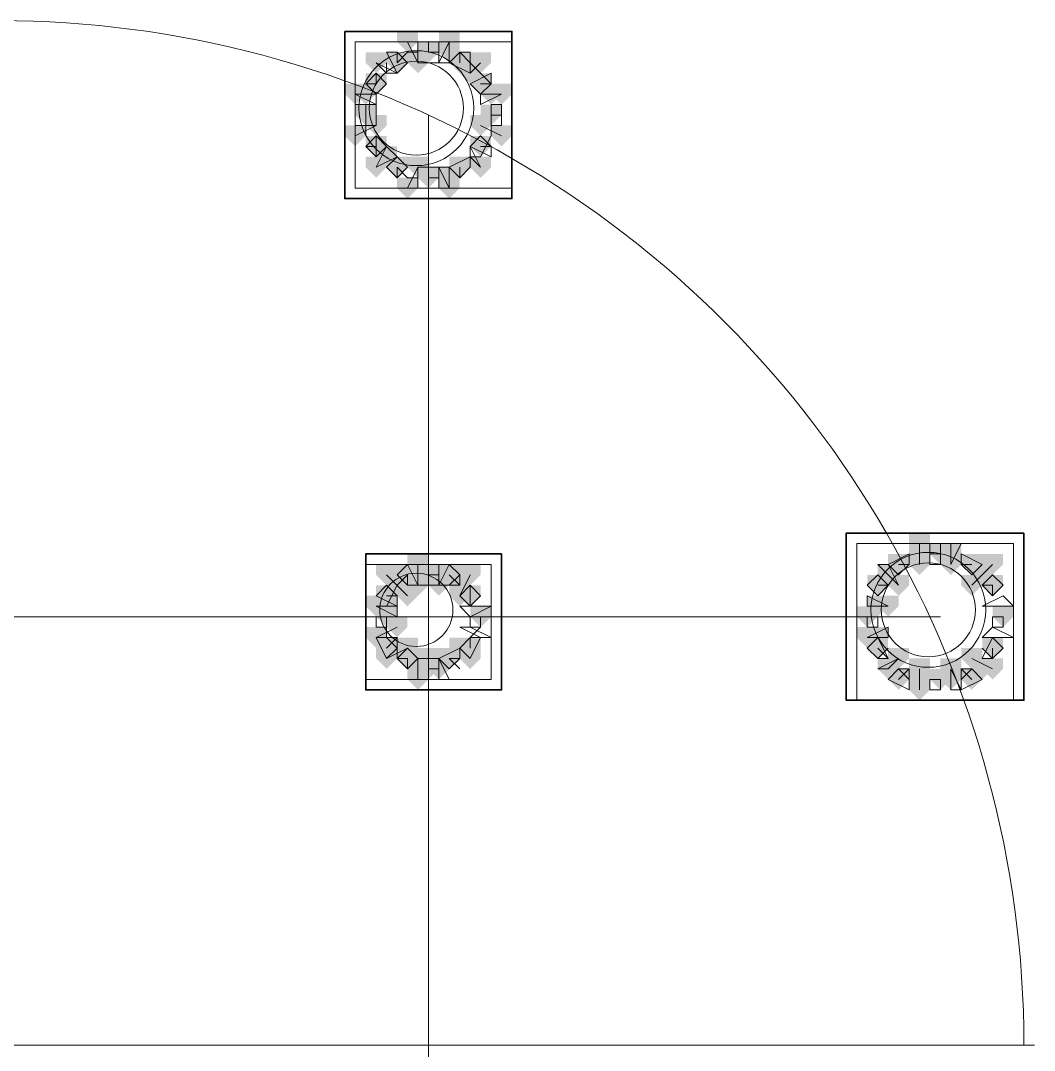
# Model space of a CAD drawing. Header units: millimetres. Extents: x 2315 to 4619, y 1334 to 1897.
# Drawn here: x 3640.14 to 3646.06, y 1541.67 to 1547.68 of the extents above; entities that cross this region are included whole.
import ezdxf

# ---------------------------------------------------------------- set-up
doc = ezdxf.new("R2010")
doc.units = ezdxf.units.MM
for name, color, linetype, true_color in [('PDF_10', 7, 'Continuous', 0x00b85c), ('PDF_AXIS', 7, 'Continuous', 0x00b85c), ('PDF_柱构件', 7, 'Continuous', 0x00b85c), ('PDF_转运站初步方案', 7, 'Continuous', 0x00b85c)]:
    doc.layers.add(name, color=color, linetype=linetype, true_color=true_color)
doc.layers.add('PDF_中心线层', color=1, linetype='Continuous')
doc.layers.add('PDF_粗实线层', color=7, linetype='Continuous')

msp = doc.modelspace()

# ---------------------------------------------------------------- hatches: boundary and pattern name
at = {"layer": 'PDF_10', "transparency": 33554559}
for points in [[(3642.5213, 1547.5601), (3642.4602, 1547.5601), (3642.4602, 1547.499), (3642.5213, 1547.4379), (3642.5824, 1547.499), (3642.5824, 1547.5601)], [(3642.5213, 1547.5601), (3642.4602, 1547.5601), (3642.4602, 1547.499), (3642.5213, 1547.4379), (3642.5824, 1547.499), (3642.5824, 1547.5601)], [(3642.338, 1547.499), (3642.277, 1547.499), (3642.277, 1547.4379), (3642.338, 1547.3768), (3642.3991, 1547.4379), (3642.3991, 1547.499)], [(3642.338, 1547.499), (3642.277, 1547.499), (3642.277, 1547.4379), (3642.338, 1547.3768), (3642.3991, 1547.4379), (3642.3991, 1547.499)], [(3642.7045, 1547.499), (3642.6434, 1547.499), (3642.6434, 1547.4379), (3642.7045, 1547.3768), (3642.7656, 1547.4379), (3642.7656, 1547.499)], [(3642.7045, 1547.499), (3642.6434, 1547.499), (3642.6434, 1547.4379), (3642.7045, 1547.3768), (3642.7656, 1547.4379), (3642.7656, 1547.499)], [(3642.2159, 1547.3768), (3642.1548, 1547.3768), (3642.1548, 1547.3157), (3642.2159, 1547.2547), (3642.277, 1547.3157), (3642.277, 1547.3768)], [(3642.2159, 1547.3768), (3642.1548, 1547.3768), (3642.1548, 1547.3157), (3642.2159, 1547.2547), (3642.277, 1547.3157), (3642.277, 1547.3768)], [(3642.8267, 1547.3768), (3642.7656, 1547.3768), (3642.7656, 1547.3157), (3642.8267, 1547.2547), (3642.8878, 1547.3157), (3642.8878, 1547.3768)], [(3642.8267, 1547.3768), (3642.7656, 1547.3768), (3642.7656, 1547.3157), (3642.8267, 1547.2547), (3642.8878, 1547.3157), (3642.8878, 1547.3768)], [(3642.1548, 1547.1936), (3642.0937, 1547.1936), (3642.0937, 1547.1325), (3642.1548, 1547.0714), (3642.2159, 1547.1325), (3642.2159, 1547.1936)], [(3642.1548, 1547.1936), (3642.0937, 1547.1936), (3642.0937, 1547.1325), (3642.1548, 1547.0714), (3642.2159, 1547.1325), (3642.2159, 1547.1936)], [(3642.1548, 1547.1936), (3642.0937, 1547.1936), (3642.0937, 1547.1325), (3642.1548, 1547.0714), (3642.2159, 1547.1325), (3642.2159, 1547.1936)], [(3642.8878, 1547.1936), (3642.8267, 1547.1936), (3642.8267, 1547.1325), (3642.8878, 1547.0714), (3642.9488, 1547.1325), (3642.9488, 1547.1936)], [(3642.8878, 1547.1936), (3642.8267, 1547.1936), (3642.8267, 1547.1325), (3642.8878, 1547.0714), (3642.9488, 1547.1325), (3642.9488, 1547.1936)], [(3642.2159, 1547.0103), (3642.1548, 1547.0103), (3642.1548, 1546.9493), (3642.2159, 1546.8882), (3642.277, 1546.9493), (3642.277, 1547.0103)], [(3642.2159, 1547.0103), (3642.1548, 1547.0103), (3642.1548, 1546.9493), (3642.2159, 1546.8882), (3642.277, 1546.9493), (3642.277, 1547.0103)], [(3642.8267, 1547.0103), (3642.7656, 1547.0103), (3642.7656, 1546.9493), (3642.8267, 1546.8882), (3642.8878, 1546.9493), (3642.8878, 1547.0103)], [(3642.8267, 1547.0103), (3642.7656, 1547.0103), (3642.7656, 1546.9493), (3642.8267, 1546.8882), (3642.8878, 1546.9493), (3642.8878, 1547.0103)], [(3642.338, 1546.8882), (3642.277, 1546.8882), (3642.277, 1546.8271), (3642.338, 1546.766), (3642.3991, 1546.8271), (3642.3991, 1546.8882)], [(3642.338, 1546.8882), (3642.277, 1546.8882), (3642.277, 1546.8271), (3642.338, 1546.766), (3642.3991, 1546.8271), (3642.3991, 1546.8882)], [(3642.7045, 1546.8882), (3642.6434, 1546.8882), (3642.6434, 1546.8271), (3642.7045, 1546.766), (3642.7656, 1546.8271), (3642.7656, 1546.8882)], [(3642.7045, 1546.8882), (3642.6434, 1546.8882), (3642.6434, 1546.8271), (3642.7045, 1546.766), (3642.7656, 1546.8271), (3642.7656, 1546.8882)], [(3642.5213, 1546.8271), (3642.4602, 1546.8271), (3642.4602, 1546.766), (3642.5213, 1546.7049), (3642.5824, 1546.766), (3642.5824, 1546.8271)], [(3642.5213, 1546.8271), (3642.4602, 1546.8271), (3642.4602, 1546.766), (3642.5213, 1546.7049), (3642.5824, 1546.766), (3642.5824, 1546.8271)], [(3642.5213, 1546.8271), (3642.4602, 1546.8271), (3642.4602, 1546.766), (3642.5213, 1546.7049), (3642.5824, 1546.766), (3642.5824, 1546.8271)], [(3645.5143, 1544.6282), (3645.4532, 1544.6282), (3645.4532, 1544.5671), (3645.5143, 1544.506), (3645.5753, 1544.5671), (3645.5753, 1544.6282)], [(3645.5143, 1544.6282), (3645.4532, 1544.6282), (3645.4532, 1544.5671), (3645.5143, 1544.506), (3645.5753, 1544.5671), (3645.5753, 1544.6282)], [(3645.2699, 1544.5671), (3645.2088, 1544.5671), (3645.2088, 1544.506), (3645.2699, 1544.4449), (3645.331, 1544.506), (3645.331, 1544.5671)], [(3645.2699, 1544.5671), (3645.2088, 1544.5671), (3645.2088, 1544.506), (3645.2699, 1544.4449), (3645.331, 1544.506), (3645.331, 1544.5671)], [(3645.6975, 1544.5671), (3645.6364, 1544.5671), (3645.6364, 1544.506), (3645.6975, 1544.4449), (3645.7586, 1544.506), (3645.7586, 1544.5671)], [(3645.6975, 1544.5671), (3645.6364, 1544.5671), (3645.6364, 1544.506), (3645.6975, 1544.4449), (3645.7586, 1544.506), (3645.7586, 1544.5671)], [(3642.3991, 1544.506), (3642.338, 1544.506), (3642.338, 1544.4449), (3642.3991, 1544.3839), (3642.4602, 1544.4449), (3642.4602, 1544.506)], [(3642.3991, 1544.506), (3642.338, 1544.506), (3642.338, 1544.4449), (3642.3991, 1544.3839), (3642.4602, 1544.4449), (3642.4602, 1544.506)], [(3642.5213, 1544.506), (3642.4602, 1544.506), (3642.4602, 1544.4449), (3642.5213, 1544.3839), (3642.5824, 1544.4449), (3642.5824, 1544.506)], [(3642.5213, 1544.506), (3642.4602, 1544.506), (3642.4602, 1544.4449), (3642.5213, 1544.3839), (3642.5824, 1544.4449), (3642.5824, 1544.506)], [(3642.6434, 1544.506), (3642.5824, 1544.506), (3642.5824, 1544.4449), (3642.6434, 1544.3839), (3642.7045, 1544.4449), (3642.7045, 1544.506)], [(3642.6434, 1544.506), (3642.5824, 1544.506), (3642.5824, 1544.4449), (3642.6434, 1544.3839), (3642.7045, 1544.4449), (3642.7045, 1544.506)], [(3645.1478, 1544.4449), (3645.0867, 1544.4449), (3645.0867, 1544.3839), (3645.1478, 1544.3228), (3645.2088, 1544.3839), (3645.2088, 1544.4449)], [(3645.1478, 1544.4449), (3645.0867, 1544.4449), (3645.0867, 1544.3839), (3645.1478, 1544.3228), (3645.2088, 1544.3839), (3645.2088, 1544.4449)], [(3645.8197, 1544.4449), (3645.7586, 1544.4449), (3645.7586, 1544.3839), (3645.8197, 1544.3228), (3645.8807, 1544.3839), (3645.8807, 1544.4449)], [(3645.8197, 1544.4449), (3645.7586, 1544.4449), (3645.7586, 1544.3839), (3645.8197, 1544.3228), (3645.8807, 1544.3839), (3645.8807, 1544.4449)], [(3642.277, 1544.3839), (3642.2159, 1544.3839), (3642.2159, 1544.3228), (3642.277, 1544.2617), (3642.338, 1544.3228), (3642.338, 1544.3839)], [(3642.277, 1544.3839), (3642.2159, 1544.3839), (3642.2159, 1544.3228), (3642.277, 1544.2617), (3642.338, 1544.3228), (3642.338, 1544.3839)], [(3642.7656, 1544.3839), (3642.7045, 1544.3839), (3642.7045, 1544.3228), (3642.7656, 1544.2617), (3642.8267, 1544.3228), (3642.8267, 1544.3839)], [(3642.7656, 1544.3839), (3642.7045, 1544.3839), (3642.7045, 1544.3228), (3642.7656, 1544.2617), (3642.8267, 1544.3228), (3642.8267, 1544.3839)], [(3642.7656, 1544.3839), (3642.7045, 1544.3839), (3642.7045, 1544.3228), (3642.7656, 1544.2617), (3642.8267, 1544.3228), (3642.8267, 1544.3839)], [(3642.277, 1544.2617), (3642.2159, 1544.2617), (3642.2159, 1544.2006), (3642.277, 1544.1395), (3642.338, 1544.2006), (3642.338, 1544.2617)], [(3642.277, 1544.2617), (3642.2159, 1544.2617), (3642.2159, 1544.2006), (3642.277, 1544.1395), (3642.338, 1544.2006), (3642.338, 1544.2617)], [(3642.8267, 1544.2617), (3642.7656, 1544.2617), (3642.7656, 1544.2006), (3642.8267, 1544.1395), (3642.8878, 1544.2006), (3642.8878, 1544.2617)], [(3642.8267, 1544.2617), (3642.7656, 1544.2617), (3642.7656, 1544.2006), (3642.8267, 1544.1395), (3642.8878, 1544.2006), (3642.8878, 1544.2617)], [(3645.0867, 1544.2617), (3645.0256, 1544.2617), (3645.0256, 1544.2006), (3645.0867, 1544.1395), (3645.1478, 1544.2006), (3645.1478, 1544.2617)], [(3645.0867, 1544.2617), (3645.0256, 1544.2617), (3645.0256, 1544.2006), (3645.0867, 1544.1395), (3645.1478, 1544.2006), (3645.1478, 1544.2617)], [(3645.8807, 1544.2617), (3645.8197, 1544.2617), (3645.8197, 1544.2006), (3645.8807, 1544.1395), (3645.9418, 1544.2006), (3645.9418, 1544.2617)], [(3645.8807, 1544.2617), (3645.8197, 1544.2617), (3645.8197, 1544.2006), (3645.8807, 1544.1395), (3645.9418, 1544.2006), (3645.9418, 1544.2617)], [(3642.277, 1544.0784), (3642.2159, 1544.0784), (3642.2159, 1544.0174), (3642.277, 1543.9563), (3642.338, 1544.0174), (3642.338, 1544.0784)], [(3642.277, 1544.0784), (3642.2159, 1544.0784), (3642.2159, 1544.0174), (3642.277, 1543.9563), (3642.338, 1544.0174), (3642.338, 1544.0784)], [(3642.7656, 1544.0784), (3642.7045, 1544.0784), (3642.7045, 1544.0174), (3642.7656, 1543.9563), (3642.8267, 1544.0174), (3642.8267, 1544.0784)], [(3642.7656, 1544.0784), (3642.7045, 1544.0784), (3642.7045, 1544.0174), (3642.7656, 1543.9563), (3642.8267, 1544.0174), (3642.8267, 1544.0784)], [(3645.1478, 1544.0784), (3645.0867, 1544.0784), (3645.0867, 1544.0174), (3645.1478, 1543.9563), (3645.2088, 1544.0174), (3645.2088, 1544.0784)], [(3645.1478, 1544.0784), (3645.0867, 1544.0784), (3645.0867, 1544.0174), (3645.1478, 1543.9563), (3645.2088, 1544.0174), (3645.2088, 1544.0784)], [(3645.8197, 1544.0784), (3645.7586, 1544.0784), (3645.7586, 1544.0174), (3645.8197, 1543.9563), (3645.8807, 1544.0174), (3645.8807, 1544.0784)], [(3645.8197, 1544.0784), (3645.7586, 1544.0784), (3645.7586, 1544.0174), (3645.8197, 1543.9563), (3645.8807, 1544.0174), (3645.8807, 1544.0784)], [(3642.3991, 1544.0174), (3642.338, 1544.0174), (3642.338, 1543.9563), (3642.3991, 1543.8952), (3642.4602, 1543.9563), (3642.4602, 1544.0174)], [(3642.3991, 1544.0174), (3642.338, 1544.0174), (3642.338, 1543.9563), (3642.3991, 1543.8952), (3642.4602, 1543.9563), (3642.4602, 1544.0174)], [(3642.6434, 1544.0174), (3642.5824, 1544.0174), (3642.5824, 1543.9563), (3642.6434, 1543.8952), (3642.7045, 1543.9563), (3642.7045, 1544.0174)], [(3642.6434, 1544.0174), (3642.5824, 1544.0174), (3642.5824, 1543.9563), (3642.6434, 1543.8952), (3642.7045, 1543.9563), (3642.7045, 1544.0174)], [(3642.5213, 1543.9563), (3642.4602, 1543.9563), (3642.4602, 1543.8952), (3642.5213, 1543.8341), (3642.5824, 1543.8952), (3642.5824, 1543.9563)], [(3642.5213, 1543.9563), (3642.4602, 1543.9563), (3642.4602, 1543.8952), (3642.5213, 1543.8341), (3642.5824, 1543.8952), (3642.5824, 1543.9563)], [(3645.2699, 1543.8952), (3645.2088, 1543.8952), (3645.2088, 1543.8341), (3645.2699, 1543.773), (3645.331, 1543.8341), (3645.331, 1543.8952)], [(3645.2699, 1543.8952), (3645.2088, 1543.8952), (3645.2088, 1543.8341), (3645.2699, 1543.773), (3645.331, 1543.8341), (3645.331, 1543.8952)], [(3645.5143, 1543.8952), (3645.4532, 1543.8952), (3645.4532, 1543.8341), (3645.5143, 1543.773), (3645.5753, 1543.8341), (3645.5753, 1543.8952)], [(3645.5143, 1543.8952), (3645.4532, 1543.8952), (3645.4532, 1543.8341), (3645.5143, 1543.773), (3645.5753, 1543.8341), (3645.5753, 1543.8952)], [(3645.6975, 1543.8952), (3645.6364, 1543.8952), (3645.6364, 1543.8341), (3645.6975, 1543.773), (3645.7586, 1543.8341), (3645.7586, 1543.8952)], [(3645.6975, 1543.8952), (3645.6364, 1543.8952), (3645.6364, 1543.8341), (3645.6975, 1543.773), (3645.7586, 1543.8341), (3645.7586, 1543.8952)]]:
    msp.add_hatch(color=256, dxfattribs=at).paths.add_polyline_path(points)
at = {"layer": 'PDF_柱构件', "transparency": 33554559}
for points in [[(3642.3991, 1547.6211), (3642.338, 1547.6211), (3642.338, 1547.5601), (3642.3991, 1547.499), (3642.4602, 1547.5601), (3642.4602, 1547.6211)], [(3642.6434, 1547.6211), (3642.5824, 1547.6211), (3642.5824, 1547.5601), (3642.6434, 1547.499), (3642.7045, 1547.5601), (3642.7045, 1547.6211)], [(3642.6434, 1547.5601), (3642.5824, 1547.5601), (3642.5824, 1547.499), (3642.6434, 1547.4379), (3642.7045, 1547.499), (3642.7045, 1547.5601)], [(3642.2159, 1547.499), (3642.1548, 1547.499), (3642.1548, 1547.4379), (3642.2159, 1547.3768), (3642.277, 1547.4379), (3642.277, 1547.499)], [(3642.4602, 1547.499), (3642.3991, 1547.499), (3642.3991, 1547.4379), (3642.4602, 1547.3768), (3642.5213, 1547.4379), (3642.5213, 1547.499)], [(3642.8267, 1547.499), (3642.7656, 1547.499), (3642.7656, 1547.4379), (3642.8267, 1547.3768), (3642.8878, 1547.4379), (3642.8878, 1547.499)], [(3642.7656, 1547.4379), (3642.7045, 1547.4379), (3642.7045, 1547.3768), (3642.7656, 1547.3157), (3642.8267, 1547.3768), (3642.8267, 1547.4379)], [(3642.0937, 1547.3157), (3642.0326, 1547.3157), (3642.0326, 1547.2547), (3642.0937, 1547.1936), (3642.1548, 1547.2547), (3642.1548, 1547.3157)], [(3642.1548, 1547.3157), (3642.0937, 1547.3157), (3642.0937, 1547.2547), (3642.1548, 1547.1936), (3642.2159, 1547.2547), (3642.2159, 1547.3157)], [(3642.8878, 1547.3157), (3642.8267, 1547.3157), (3642.8267, 1547.2547), (3642.8878, 1547.1936), (3642.9488, 1547.2547), (3642.9488, 1547.3157)], [(3642.9488, 1547.3157), (3642.8878, 1547.3157), (3642.8878, 1547.2547), (3642.9488, 1547.1936), (3643.0099, 1547.2547), (3643.0099, 1547.3157)], [(3642.2159, 1547.1325), (3642.1548, 1547.1325), (3642.1548, 1547.0714), (3642.2159, 1547.0103), (3642.277, 1547.0714), (3642.277, 1547.1325)], [(3642.8267, 1547.1325), (3642.7656, 1547.1325), (3642.7656, 1547.0714), (3642.8267, 1547.0103), (3642.8878, 1547.0714), (3642.8878, 1547.1325)], [(3642.0937, 1547.0714), (3642.0326, 1547.0714), (3642.0326, 1547.0103), (3642.0937, 1546.9493), (3642.1548, 1547.0103), (3642.1548, 1547.0714)], [(3642.9488, 1547.0714), (3642.8878, 1547.0714), (3642.8878, 1547.0103), (3642.9488, 1546.9493), (3643.0099, 1547.0103), (3643.0099, 1547.0714)], [(3642.277, 1546.9493), (3642.2159, 1546.9493), (3642.2159, 1546.8882), (3642.277, 1546.8271), (3642.338, 1546.8882), (3642.338, 1546.9493)], [(3642.2159, 1546.8882), (3642.1548, 1546.8882), (3642.1548, 1546.8271), (3642.2159, 1546.766), (3642.277, 1546.8271), (3642.277, 1546.8882)], [(3642.4602, 1546.8882), (3642.3991, 1546.8882), (3642.3991, 1546.8271), (3642.4602, 1546.766), (3642.5213, 1546.8271), (3642.5213, 1546.8882)], [(3642.8267, 1546.8882), (3642.7656, 1546.8882), (3642.7656, 1546.8271), (3642.8267, 1546.766), (3642.8878, 1546.8271), (3642.8878, 1546.8882)], [(3642.6434, 1546.8271), (3642.5824, 1546.8271), (3642.5824, 1546.766), (3642.6434, 1546.7049), (3642.7045, 1546.766), (3642.7045, 1546.8271)], [(3642.3991, 1546.766), (3642.338, 1546.766), (3642.338, 1546.7049), (3642.3991, 1546.6439), (3642.4602, 1546.7049), (3642.4602, 1546.766)], [(3642.6434, 1546.766), (3642.5824, 1546.766), (3642.5824, 1546.7049), (3642.6434, 1546.6439), (3642.7045, 1546.7049), (3642.7045, 1546.766)], [(3645.3921, 1544.6893), (3645.331, 1544.6893), (3645.331, 1544.6282), (3645.3921, 1544.5671), (3645.4532, 1544.6282), (3645.4532, 1544.6893)], [(3645.3921, 1544.6282), (3645.331, 1544.6282), (3645.331, 1544.5671), (3645.3921, 1544.506), (3645.4532, 1544.5671), (3645.4532, 1544.6282)], [(3645.5753, 1544.6282), (3645.5143, 1544.6282), (3645.5143, 1544.5671), (3645.5753, 1544.506), (3645.6364, 1544.5671), (3645.6364, 1544.6282)], [(3642.4602, 1544.5671), (3642.3991, 1544.5671), (3642.3991, 1544.506), (3642.4602, 1544.4449), (3642.5213, 1544.506), (3642.5213, 1544.5671)], [(3645.3921, 1544.5671), (3645.331, 1544.5671), (3645.331, 1544.506), (3645.3921, 1544.4449), (3645.4532, 1544.506), (3645.4532, 1544.5671)], [(3645.5753, 1544.5671), (3645.5143, 1544.5671), (3645.5143, 1544.506), (3645.5753, 1544.4449), (3645.6364, 1544.506), (3645.6364, 1544.5671)], [(3645.8197, 1544.5671), (3645.7586, 1544.5671), (3645.7586, 1544.506), (3645.8197, 1544.4449), (3645.8807, 1544.506), (3645.8807, 1544.5671)], [(3642.277, 1544.506), (3642.2159, 1544.506), (3642.2159, 1544.4449), (3642.277, 1544.3839), (3642.338, 1544.4449), (3642.338, 1544.506)], [(3642.4602, 1544.506), (3642.3991, 1544.506), (3642.3991, 1544.4449), (3642.4602, 1544.3839), (3642.5213, 1544.4449), (3642.5213, 1544.506)], [(3642.5824, 1544.506), (3642.5213, 1544.506), (3642.5213, 1544.4449), (3642.5824, 1544.3839), (3642.6434, 1544.4449), (3642.6434, 1544.506)], [(3642.7656, 1544.506), (3642.7045, 1544.506), (3642.7045, 1544.4449), (3642.7656, 1544.3839), (3642.8267, 1544.4449), (3642.8267, 1544.506)], [(3645.2088, 1544.506), (3645.1478, 1544.506), (3645.1478, 1544.4449), (3645.2088, 1544.3839), (3645.2699, 1544.4449), (3645.2699, 1544.506)], [(3645.7586, 1544.506), (3645.6975, 1544.506), (3645.6975, 1544.4449), (3645.7586, 1544.3839), (3645.8197, 1544.4449), (3645.8197, 1544.506)], [(3642.338, 1544.4449), (3642.277, 1544.4449), (3642.277, 1544.3839), (3642.338, 1544.3228), (3642.3991, 1544.3839), (3642.3991, 1544.4449)], [(3642.4602, 1544.4449), (3642.3991, 1544.4449), (3642.3991, 1544.3839), (3642.4602, 1544.3228), (3642.5213, 1544.3839), (3642.5213, 1544.4449)], [(3642.5824, 1544.4449), (3642.5213, 1544.4449), (3642.5213, 1544.3839), (3642.5824, 1544.3228), (3642.6434, 1544.3839), (3642.6434, 1544.4449)], [(3642.7045, 1544.4449), (3642.6434, 1544.4449), (3642.6434, 1544.3839), (3642.7045, 1544.3228), (3642.7656, 1544.3839), (3642.7656, 1544.4449)], [(3645.2699, 1544.4449), (3645.2088, 1544.4449), (3645.2088, 1544.3839), (3645.2699, 1544.3228), (3645.331, 1544.3839), (3645.331, 1544.4449)], [(3645.6975, 1544.4449), (3645.6364, 1544.4449), (3645.6364, 1544.3839), (3645.6975, 1544.3228), (3645.7586, 1544.3839), (3645.7586, 1544.4449)], [(3642.3991, 1544.3839), (3642.338, 1544.3839), (3642.338, 1544.3228), (3642.3991, 1544.2617), (3642.4602, 1544.3228), (3642.4602, 1544.3839)], [(3642.7045, 1544.3839), (3642.6434, 1544.3839), (3642.6434, 1544.3228), (3642.7045, 1544.2617), (3642.7656, 1544.3228), (3642.7656, 1544.3839)], [(3642.2159, 1544.3228), (3642.1548, 1544.3228), (3642.1548, 1544.2617), (3642.2159, 1544.2006), (3642.277, 1544.2617), (3642.277, 1544.3228)], [(3642.277, 1544.3228), (3642.2159, 1544.3228), (3642.2159, 1544.2617), (3642.277, 1544.2006), (3642.338, 1544.2617), (3642.338, 1544.3228)], [(3645.1478, 1544.3228), (3645.0867, 1544.3228), (3645.0867, 1544.2617), (3645.1478, 1544.2006), (3645.2088, 1544.2617), (3645.2088, 1544.3228)], [(3645.2088, 1544.3228), (3645.1478, 1544.3228), (3645.1478, 1544.2617), (3645.2088, 1544.2006), (3645.2699, 1544.2617), (3645.2699, 1544.3228)], [(3642.338, 1544.2006), (3642.277, 1544.2006), (3642.277, 1544.1395), (3642.338, 1544.0784), (3642.3991, 1544.1395), (3642.3991, 1544.2006)], [(3642.2159, 1544.1395), (3642.1548, 1544.1395), (3642.1548, 1544.0784), (3642.2159, 1544.0174), (3642.277, 1544.0784), (3642.277, 1544.1395)], [(3645.0867, 1544.1395), (3645.0256, 1544.1395), (3645.0256, 1544.0784), (3645.0867, 1544.0174), (3645.1478, 1544.0784), (3645.1478, 1544.1395)], [(3645.1478, 1544.1395), (3645.0867, 1544.1395), (3645.0867, 1544.0784), (3645.1478, 1544.0174), (3645.2088, 1544.0784), (3645.2088, 1544.1395)], [(3642.3991, 1544.0784), (3642.338, 1544.0784), (3642.338, 1544.0174), (3642.3991, 1543.9563), (3642.4602, 1544.0174), (3642.4602, 1544.0784)], [(3642.7045, 1544.0784), (3642.6434, 1544.0784), (3642.6434, 1544.0174), (3642.7045, 1543.9563), (3642.7656, 1544.0174), (3642.7656, 1544.0784)], [(3642.277, 1544.0174), (3642.2159, 1544.0174), (3642.2159, 1543.9563), (3642.277, 1543.8952), (3642.338, 1543.9563), (3642.338, 1544.0174)], [(3642.4602, 1544.0174), (3642.3991, 1544.0174), (3642.3991, 1543.9563), (3642.4602, 1543.8952), (3642.5213, 1543.9563), (3642.5213, 1544.0174)], [(3642.5824, 1544.0174), (3642.5213, 1544.0174), (3642.5213, 1543.9563), (3642.5824, 1543.8952), (3642.6434, 1543.9563), (3642.6434, 1544.0174)], [(3642.7656, 1544.0174), (3642.7045, 1544.0174), (3642.7045, 1543.9563), (3642.7656, 1543.8952), (3642.8267, 1543.9563), (3642.8267, 1544.0174)], [(3645.2699, 1544.0174), (3645.2088, 1544.0174), (3645.2088, 1543.9563), (3645.2699, 1543.8952), (3645.331, 1543.9563), (3645.331, 1544.0174)], [(3645.6975, 1544.0174), (3645.6364, 1544.0174), (3645.6364, 1543.9563), (3645.6975, 1543.8952), (3645.7586, 1543.9563), (3645.7586, 1544.0174)], [(3642.4602, 1543.9563), (3642.3991, 1543.9563), (3642.3991, 1543.8952), (3642.4602, 1543.8341), (3642.5213, 1543.8952), (3642.5213, 1543.9563)], [(3642.5824, 1543.9563), (3642.5213, 1543.9563), (3642.5213, 1543.8952), (3642.5824, 1543.8341), (3642.6434, 1543.8952), (3642.6434, 1543.9563)], [(3645.2088, 1543.9563), (3645.1478, 1543.9563), (3645.1478, 1543.8952), (3645.2088, 1543.8341), (3645.2699, 1543.8952), (3645.2699, 1543.9563)], [(3645.3921, 1543.9563), (3645.331, 1543.9563), (3645.331, 1543.8952), (3645.3921, 1543.8341), (3645.4532, 1543.8952), (3645.4532, 1543.9563)], [(3645.5753, 1543.9563), (3645.5143, 1543.9563), (3645.5143, 1543.8952), (3645.5753, 1543.8341), (3645.6364, 1543.8952), (3645.6364, 1543.9563)], [(3645.7586, 1543.9563), (3645.6975, 1543.9563), (3645.6975, 1543.8952), (3645.7586, 1543.8341), (3645.8197, 1543.8952), (3645.8197, 1543.9563)], [(3645.8197, 1543.9563), (3645.7586, 1543.9563), (3645.7586, 1543.8952), (3645.8197, 1543.8341), (3645.8807, 1543.8952), (3645.8807, 1543.9563)], [(3642.4602, 1543.8952), (3642.3991, 1543.8952), (3642.3991, 1543.8341), (3642.4602, 1543.773), (3642.5213, 1543.8341), (3642.5213, 1543.8952)], [(3645.3921, 1543.8952), (3645.331, 1543.8952), (3645.331, 1543.8341), (3645.3921, 1543.773), (3645.4532, 1543.8341), (3645.4532, 1543.8952)], [(3645.5753, 1543.8952), (3645.5143, 1543.8952), (3645.5143, 1543.8341), (3645.5753, 1543.773), (3645.6364, 1543.8341), (3645.6364, 1543.8952)], [(3645.3921, 1543.8341), (3645.331, 1543.8341), (3645.331, 1543.773), (3645.3921, 1543.712), (3645.4532, 1543.773), (3645.4532, 1543.8341)]]:
    msp.add_hatch(color=256, dxfattribs=at).paths.add_polyline_path(points)
at = {"layer": 'PDF_转运站初步方案', "transparency": 33554559}
for points in [[(3642.5213, 1547.5601), (3642.4602, 1547.5601), (3642.4602, 1547.499), (3642.5213, 1547.4379), (3642.5824, 1547.499), (3642.5824, 1547.5601)], [(3642.5213, 1547.5601), (3642.4602, 1547.5601), (3642.4602, 1547.499), (3642.5213, 1547.4379), (3642.5824, 1547.499), (3642.5824, 1547.5601)], [(3642.338, 1547.499), (3642.277, 1547.499), (3642.277, 1547.4379), (3642.338, 1547.3768), (3642.3991, 1547.4379), (3642.3991, 1547.499)], [(3642.338, 1547.499), (3642.277, 1547.499), (3642.277, 1547.4379), (3642.338, 1547.3768), (3642.3991, 1547.4379), (3642.3991, 1547.499)], [(3642.7045, 1547.499), (3642.6434, 1547.499), (3642.6434, 1547.4379), (3642.7045, 1547.3768), (3642.7656, 1547.4379), (3642.7656, 1547.499)], [(3642.7045, 1547.499), (3642.6434, 1547.499), (3642.6434, 1547.4379), (3642.7045, 1547.3768), (3642.7656, 1547.4379), (3642.7656, 1547.499)], [(3642.2159, 1547.3768), (3642.1548, 1547.3768), (3642.1548, 1547.3157), (3642.2159, 1547.2547), (3642.277, 1547.3157), (3642.277, 1547.3768)], [(3642.2159, 1547.3768), (3642.1548, 1547.3768), (3642.1548, 1547.3157), (3642.2159, 1547.2547), (3642.277, 1547.3157), (3642.277, 1547.3768)], [(3642.8267, 1547.3768), (3642.7656, 1547.3768), (3642.7656, 1547.3157), (3642.8267, 1547.2547), (3642.8878, 1547.3157), (3642.8878, 1547.3768)], [(3642.8267, 1547.3768), (3642.7656, 1547.3768), (3642.7656, 1547.3157), (3642.8267, 1547.2547), (3642.8878, 1547.3157), (3642.8878, 1547.3768)], [(3642.1548, 1547.1936), (3642.0937, 1547.1936), (3642.0937, 1547.1325), (3642.1548, 1547.0714), (3642.2159, 1547.1325), (3642.2159, 1547.1936)], [(3642.1548, 1547.1936), (3642.0937, 1547.1936), (3642.0937, 1547.1325), (3642.1548, 1547.0714), (3642.2159, 1547.1325), (3642.2159, 1547.1936)], [(3642.8878, 1547.1936), (3642.8267, 1547.1936), (3642.8267, 1547.1325), (3642.8878, 1547.0714), (3642.9488, 1547.1325), (3642.9488, 1547.1936)], [(3642.8878, 1547.1936), (3642.8267, 1547.1936), (3642.8267, 1547.1325), (3642.8878, 1547.0714), (3642.9488, 1547.1325), (3642.9488, 1547.1936)], [(3642.2159, 1547.0103), (3642.1548, 1547.0103), (3642.1548, 1546.9493), (3642.2159, 1546.8882), (3642.277, 1546.9493), (3642.277, 1547.0103)], [(3642.2159, 1547.0103), (3642.1548, 1547.0103), (3642.1548, 1546.9493), (3642.2159, 1546.8882), (3642.277, 1546.9493), (3642.277, 1547.0103)], [(3642.8267, 1547.0103), (3642.7656, 1547.0103), (3642.7656, 1546.9493), (3642.8267, 1546.8882), (3642.8878, 1546.9493), (3642.8878, 1547.0103)], [(3642.8267, 1547.0103), (3642.7656, 1547.0103), (3642.7656, 1546.9493), (3642.8267, 1546.8882), (3642.8878, 1546.9493), (3642.8878, 1547.0103)], [(3642.338, 1546.8882), (3642.277, 1546.8882), (3642.277, 1546.8271), (3642.338, 1546.766), (3642.3991, 1546.8271), (3642.3991, 1546.8882)], [(3642.338, 1546.8882), (3642.277, 1546.8882), (3642.277, 1546.8271), (3642.338, 1546.766), (3642.3991, 1546.8271), (3642.3991, 1546.8882)], [(3642.7045, 1546.8882), (3642.6434, 1546.8882), (3642.6434, 1546.8271), (3642.7045, 1546.766), (3642.7656, 1546.8271), (3642.7656, 1546.8882)], [(3642.7045, 1546.8882), (3642.6434, 1546.8882), (3642.6434, 1546.8271), (3642.7045, 1546.766), (3642.7656, 1546.8271), (3642.7656, 1546.8882)], [(3642.5213, 1546.8271), (3642.4602, 1546.8271), (3642.4602, 1546.766), (3642.5213, 1546.7049), (3642.5824, 1546.766), (3642.5824, 1546.8271)], [(3642.5213, 1546.8271), (3642.4602, 1546.8271), (3642.4602, 1546.766), (3642.5213, 1546.7049), (3642.5824, 1546.766), (3642.5824, 1546.8271)], [(3645.5143, 1544.6282), (3645.4532, 1544.6282), (3645.4532, 1544.5671), (3645.5143, 1544.506), (3645.5753, 1544.5671), (3645.5753, 1544.6282)], [(3645.5143, 1544.6282), (3645.4532, 1544.6282), (3645.4532, 1544.5671), (3645.5143, 1544.506), (3645.5753, 1544.5671), (3645.5753, 1544.6282)], [(3645.2699, 1544.5671), (3645.2088, 1544.5671), (3645.2088, 1544.506), (3645.2699, 1544.4449), (3645.331, 1544.506), (3645.331, 1544.5671)], [(3645.2699, 1544.5671), (3645.2088, 1544.5671), (3645.2088, 1544.506), (3645.2699, 1544.4449), (3645.331, 1544.506), (3645.331, 1544.5671)], [(3645.6975, 1544.5671), (3645.6364, 1544.5671), (3645.6364, 1544.506), (3645.6975, 1544.4449), (3645.7586, 1544.506), (3645.7586, 1544.5671)], [(3645.6975, 1544.5671), (3645.6364, 1544.5671), (3645.6364, 1544.506), (3645.6975, 1544.4449), (3645.7586, 1544.506), (3645.7586, 1544.5671)], [(3642.3991, 1544.506), (3642.338, 1544.506), (3642.338, 1544.4449), (3642.3991, 1544.3839), (3642.4602, 1544.4449), (3642.4602, 1544.506)], [(3642.3991, 1544.506), (3642.338, 1544.506), (3642.338, 1544.4449), (3642.3991, 1544.3839), (3642.4602, 1544.4449), (3642.4602, 1544.506)], [(3642.5213, 1544.506), (3642.4602, 1544.506), (3642.4602, 1544.4449), (3642.5213, 1544.3839), (3642.5824, 1544.4449), (3642.5824, 1544.506)], [(3642.5213, 1544.506), (3642.4602, 1544.506), (3642.4602, 1544.4449), (3642.5213, 1544.3839), (3642.5824, 1544.4449), (3642.5824, 1544.506)], [(3642.6434, 1544.506), (3642.5824, 1544.506), (3642.5824, 1544.4449), (3642.6434, 1544.3839), (3642.7045, 1544.4449), (3642.7045, 1544.506)], [(3642.6434, 1544.506), (3642.5824, 1544.506), (3642.5824, 1544.4449), (3642.6434, 1544.3839), (3642.7045, 1544.4449), (3642.7045, 1544.506)], [(3645.1478, 1544.4449), (3645.0867, 1544.4449), (3645.0867, 1544.3839), (3645.1478, 1544.3228), (3645.2088, 1544.3839), (3645.2088, 1544.4449)], [(3645.1478, 1544.4449), (3645.0867, 1544.4449), (3645.0867, 1544.3839), (3645.1478, 1544.3228), (3645.2088, 1544.3839), (3645.2088, 1544.4449)], [(3645.8197, 1544.4449), (3645.7586, 1544.4449), (3645.7586, 1544.3839), (3645.8197, 1544.3228), (3645.8807, 1544.3839), (3645.8807, 1544.4449)], [(3645.8197, 1544.4449), (3645.7586, 1544.4449), (3645.7586, 1544.3839), (3645.8197, 1544.3228), (3645.8807, 1544.3839), (3645.8807, 1544.4449)], [(3642.277, 1544.3839), (3642.2159, 1544.3839), (3642.2159, 1544.3228), (3642.277, 1544.2617), (3642.338, 1544.3228), (3642.338, 1544.3839)], [(3642.277, 1544.3839), (3642.2159, 1544.3839), (3642.2159, 1544.3228), (3642.277, 1544.2617), (3642.338, 1544.3228), (3642.338, 1544.3839)], [(3642.7656, 1544.3839), (3642.7045, 1544.3839), (3642.7045, 1544.3228), (3642.7656, 1544.2617), (3642.8267, 1544.3228), (3642.8267, 1544.3839)], [(3642.7656, 1544.3839), (3642.7045, 1544.3839), (3642.7045, 1544.3228), (3642.7656, 1544.2617), (3642.8267, 1544.3228), (3642.8267, 1544.3839)], [(3642.277, 1544.2617), (3642.2159, 1544.2617), (3642.2159, 1544.2006), (3642.277, 1544.1395), (3642.338, 1544.2006), (3642.338, 1544.2617)], [(3642.277, 1544.2617), (3642.2159, 1544.2617), (3642.2159, 1544.2006), (3642.277, 1544.1395), (3642.338, 1544.2006), (3642.338, 1544.2617)], [(3642.8267, 1544.2617), (3642.7656, 1544.2617), (3642.7656, 1544.2006), (3642.8267, 1544.1395), (3642.8878, 1544.2006), (3642.8878, 1544.2617)], [(3642.8267, 1544.2617), (3642.7656, 1544.2617), (3642.7656, 1544.2006), (3642.8267, 1544.1395), (3642.8878, 1544.2006), (3642.8878, 1544.2617)], [(3645.0867, 1544.2617), (3645.0256, 1544.2617), (3645.0256, 1544.2006), (3645.0867, 1544.1395), (3645.1478, 1544.2006), (3645.1478, 1544.2617)], [(3645.0867, 1544.2617), (3645.0256, 1544.2617), (3645.0256, 1544.2006), (3645.0867, 1544.1395), (3645.1478, 1544.2006), (3645.1478, 1544.2617)], [(3645.8807, 1544.2617), (3645.8197, 1544.2617), (3645.8197, 1544.2006), (3645.8807, 1544.1395), (3645.9418, 1544.2006), (3645.9418, 1544.2617)], [(3645.8807, 1544.2617), (3645.8197, 1544.2617), (3645.8197, 1544.2006), (3645.8807, 1544.1395), (3645.9418, 1544.2006), (3645.9418, 1544.2617)], [(3642.277, 1544.0784), (3642.2159, 1544.0784), (3642.2159, 1544.0174), (3642.277, 1543.9563), (3642.338, 1544.0174), (3642.338, 1544.0784)], [(3642.277, 1544.0784), (3642.2159, 1544.0784), (3642.2159, 1544.0174), (3642.277, 1543.9563), (3642.338, 1544.0174), (3642.338, 1544.0784)], [(3642.7656, 1544.0784), (3642.7045, 1544.0784), (3642.7045, 1544.0174), (3642.7656, 1543.9563), (3642.8267, 1544.0174), (3642.8267, 1544.0784)], [(3642.7656, 1544.0784), (3642.7045, 1544.0784), (3642.7045, 1544.0174), (3642.7656, 1543.9563), (3642.8267, 1544.0174), (3642.8267, 1544.0784)], [(3645.1478, 1544.0784), (3645.0867, 1544.0784), (3645.0867, 1544.0174), (3645.1478, 1543.9563), (3645.2088, 1544.0174), (3645.2088, 1544.0784)], [(3645.1478, 1544.0784), (3645.0867, 1544.0784), (3645.0867, 1544.0174), (3645.1478, 1543.9563), (3645.2088, 1544.0174), (3645.2088, 1544.0784)], [(3645.8197, 1544.0784), (3645.7586, 1544.0784), (3645.7586, 1544.0174), (3645.8197, 1543.9563), (3645.8807, 1544.0174), (3645.8807, 1544.0784)], [(3645.8197, 1544.0784), (3645.7586, 1544.0784), (3645.7586, 1544.0174), (3645.8197, 1543.9563), (3645.8807, 1544.0174), (3645.8807, 1544.0784)], [(3642.3991, 1544.0174), (3642.338, 1544.0174), (3642.338, 1543.9563), (3642.3991, 1543.8952), (3642.4602, 1543.9563), (3642.4602, 1544.0174)], [(3642.3991, 1544.0174), (3642.338, 1544.0174), (3642.338, 1543.9563), (3642.3991, 1543.8952), (3642.4602, 1543.9563), (3642.4602, 1544.0174)], [(3642.6434, 1544.0174), (3642.5824, 1544.0174), (3642.5824, 1543.9563), (3642.6434, 1543.8952), (3642.7045, 1543.9563), (3642.7045, 1544.0174)], [(3642.6434, 1544.0174), (3642.5824, 1544.0174), (3642.5824, 1543.9563), (3642.6434, 1543.8952), (3642.7045, 1543.9563), (3642.7045, 1544.0174)], [(3642.5213, 1543.9563), (3642.4602, 1543.9563), (3642.4602, 1543.8952), (3642.5213, 1543.8341), (3642.5824, 1543.8952), (3642.5824, 1543.9563)], [(3642.5213, 1543.9563), (3642.4602, 1543.9563), (3642.4602, 1543.8952), (3642.5213, 1543.8341), (3642.5824, 1543.8952), (3642.5824, 1543.9563)], [(3645.2699, 1543.8952), (3645.2088, 1543.8952), (3645.2088, 1543.8341), (3645.2699, 1543.773), (3645.331, 1543.8341), (3645.331, 1543.8952)], [(3645.2699, 1543.8952), (3645.2088, 1543.8952), (3645.2088, 1543.8341), (3645.2699, 1543.773), (3645.331, 1543.8341), (3645.331, 1543.8952)], [(3645.5143, 1543.8952), (3645.4532, 1543.8952), (3645.4532, 1543.8341), (3645.5143, 1543.773), (3645.5753, 1543.8341), (3645.5753, 1543.8952)], [(3645.5143, 1543.8952), (3645.4532, 1543.8952), (3645.4532, 1543.8341), (3645.5143, 1543.773), (3645.5753, 1543.8341), (3645.5753, 1543.8952)], [(3645.6975, 1543.8952), (3645.6364, 1543.8952), (3645.6364, 1543.8341), (3645.6975, 1543.773), (3645.7586, 1543.8341), (3645.7586, 1543.8952)], [(3645.6975, 1543.8952), (3645.6364, 1543.8952), (3645.6364, 1543.8341), (3645.6975, 1543.773), (3645.7586, 1543.8341), (3645.7586, 1543.8952)]]:
    msp.add_hatch(color=256, dxfattribs=at).paths.add_polyline_path(points)

# ---------------------------------------------------------------- linework, layer by layer
at = {"layer": 'PDF_10', "lineweight": 18}
for points in [[(3642.5213, 1547.5601), (3642.5213, 1547.499), (3642.5824, 1547.499)], [(3642.338, 1547.499), (3642.338, 1547.4379), (3642.3991, 1547.499)], [(3642.7045, 1547.4379), (3642.7045, 1547.499), (3642.7656, 1547.4379)], [(3642.1548, 1547.3157), (3642.2159, 1547.3157), (3642.2159, 1547.3768)], [(3642.8267, 1547.3768), (3642.8878, 1547.3157), (3642.8267, 1547.3157)], [(3642.1548, 1547.0714), (3642.1548, 1547.1936)], [(3642.8878, 1547.1936), (3642.8878, 1547.0714)], [(3642.8878, 1547.1325), (3642.9488, 1547.1325)], [(3642.2159, 1546.8882), (3642.2159, 1547.0103)], [(3642.8878, 1547.0103), (3642.8267, 1546.8882)], [(3642.2159, 1546.9493), (3642.1548, 1546.9493)], [(3642.8267, 1546.9493), (3642.8878, 1546.9493)], [(3642.3991, 1546.766), (3642.338, 1546.8271), (3642.338, 1546.766)], [(3642.7656, 1546.8271), (3642.7045, 1546.766), (3642.7045, 1546.8271)], [(3642.5824, 1546.766), (3642.5213, 1546.766)], [(3645.5143, 1544.506), (3645.5143, 1544.5671), (3645.4532, 1544.5671)], [(3642.5824, 1544.4449), (3642.5213, 1544.4449), (3642.5213, 1544.506)], [(3645.2699, 1544.506), (3645.331, 1544.506), (3645.2699, 1544.506)], [(3645.6975, 1544.506), (3645.6364, 1544.506), (3645.6975, 1544.506)], [(3642.3991, 1544.3839), (3642.3991, 1544.4449), (3642.338, 1544.3839), (3642.277, 1544.2617)], [(3642.7045, 1544.3839), (3642.6434, 1544.4449)], [(3642.6434, 1544.3839), (3642.7045, 1544.4449)], [(3642.7656, 1544.2617), (3642.7656, 1544.3839)], [(3645.1478, 1544.3839), (3645.2088, 1544.3839), (3645.1478, 1544.3228)], [(3645.8197, 1544.3228), (3645.8197, 1544.3839), (3645.7586, 1544.3839)], [(3642.338, 1544.3228), (3642.277, 1544.3228)], [(3642.2159, 1544.2006), (3642.277, 1544.2006), (3642.277, 1544.1395)], [(3642.8267, 1544.1395), (3642.8267, 1544.2006), (3642.7656, 1544.2006)], [(3645.1478, 1544.2006), (3645.0867, 1544.2006), (3645.0867, 1544.1395)], [(3645.8807, 1544.1395), (3645.8807, 1544.2006), (3645.8197, 1544.2006)], [(3642.277, 1544.0784), (3642.338, 1544.0174)], [(3642.338, 1544.0784), (3642.277, 1544.0174)], [(3642.7656, 1544.0174), (3642.7656, 1544.0784), (3642.7656, 1544.0174)], [(3645.1478, 1544.0174), (3645.2088, 1543.9563)], [(3645.2088, 1544.0174), (3645.1478, 1543.9563)], [(3645.7586, 1544.0174), (3645.8197, 1543.9563), (3645.8197, 1544.0174)], [(3642.338, 1543.9563), (3642.3991, 1543.9563), (3642.3991, 1543.8952)], [(3642.5213, 1543.9563), (3642.5213, 1543.8952), (3642.5824, 1543.8952)], [(3642.7045, 1543.8952), (3642.6434, 1543.9563), (3642.7045, 1543.9563)], [(3645.2699, 1543.8952), (3645.331, 1543.8341)], [(3645.331, 1543.8952), (3645.2699, 1543.8341)], [(3645.6364, 1543.8341), (3645.6975, 1543.8952)], [(3645.6364, 1543.8952), (3645.6975, 1543.8341)], [(3645.4532, 1543.8341), (3645.5143, 1543.8341), (3645.5143, 1543.773)]]:
    msp.add_lwpolyline(points, dxfattribs=at)
at = {"layer": 'PDF_AXIS', "lineweight": 18}
for points in [[(3642.0937, 1547.5601), (3642.0937, 1546.7049), (3643.0099, 1546.7049), (3643.0099, 1547.5601)], [(3645.9418, 1544.6282), (3645.9418, 1543.712), (3645.0256, 1543.712), (3645.0256, 1544.6282)], [(3642.8878, 1544.506), (3642.8878, 1543.8341), (3642.1548, 1543.8341), (3642.1548, 1544.506)]]:
    msp.add_lwpolyline(points, close=True, dxfattribs=at)
at = {"layer": 'PDF_中心线层', "color": 112, "lineweight": 18, "true_color": 0x00b85c}
for points in [[(3642.5213, 1547.1325), (3642.5213, 1536.2601)], [(3634.5807, 1544.2006), (3645.5143, 1544.2006)], [(3646.064, 1541.6963), (3634.031, 1541.6963), (3646.064, 1541.6963)]]:
    msp.add_lwpolyline(points, dxfattribs=at)
msp.add_arc((3640.0091, 1541.6905), 5.9938, 0.05486, 119.86945, dxfattribs=at)
at = {"layer": 'PDF_柱构件', "lineweight": 18}
for points in [[(3642.3991, 1547.5601), (3642.4602, 1547.4379)], [(3642.4602, 1547.4379), (3642.5824, 1547.4379), (3642.5824, 1547.5601), (3642.4602, 1547.5601)], [(3642.6434, 1547.5601), (3642.5824, 1547.4379), (3642.6434, 1547.4379)], [(3642.338, 1547.3768), (3642.3991, 1547.4379), (3642.338, 1547.499), (3642.277, 1547.499)], [(3642.6434, 1547.4379), (3642.7656, 1547.3768), (3642.7656, 1547.499), (3642.7045, 1547.499)], [(3642.2159, 1547.4379), (3642.277, 1547.3768), (3642.338, 1547.3768)], [(3642.8267, 1547.4379), (3642.7656, 1547.3768)], [(3642.2159, 1547.2547), (3642.277, 1547.3157), (3642.2159, 1547.3768), (3642.1548, 1547.3157)], [(3642.7656, 1547.3157), (3642.8267, 1547.2547), (3642.8878, 1547.3157), (3642.8878, 1547.3768)], [(3642.0937, 1547.2547), (3642.2159, 1547.1936), (3642.2159, 1547.2547)], [(3642.9488, 1547.2547), (3642.8267, 1547.2547), (3642.8267, 1547.1936)], [(3642.2159, 1547.0714), (3642.2159, 1547.1936), (3642.0937, 1547.1936), (3642.0937, 1547.0714)], [(3642.8878, 1547.1936), (3642.8878, 1547.0714), (3642.9488, 1547.0714), (3642.9488, 1547.1936)], [(3642.0937, 1547.0103), (3642.2159, 1547.0714)], [(3642.9488, 1547.0103), (3642.8267, 1547.0714)], [(3642.277, 1546.9493), (3642.2159, 1547.0103), (3642.1548, 1546.9493), (3642.2159, 1546.8882)], [(3642.8267, 1547.0103), (3642.7656, 1546.9493), (3642.8878, 1546.8882), (3642.8878, 1546.9493)], [(3642.2159, 1546.8271), (3642.338, 1546.8882), (3642.277, 1546.9493)], [(3642.8267, 1546.8271), (3642.7656, 1546.9493), (3642.7656, 1546.8882)], [(3642.3991, 1546.8271), (3642.338, 1546.8882), (3642.277, 1546.8271), (3642.338, 1546.766)], [(3642.7656, 1546.8882), (3642.6434, 1546.8271), (3642.7045, 1546.766), (3642.7656, 1546.8271)], [(3642.3991, 1546.7049), (3642.4602, 1546.8271)], [(3642.5824, 1546.8271), (3642.4602, 1546.8271), (3642.4602, 1546.7049), (3642.5824, 1546.7049)], [(3642.6434, 1546.7049), (3642.6434, 1546.8271), (3642.5824, 1546.8271)], [(3645.3921, 1544.6282), (3645.3921, 1544.506)], [(3645.5143, 1544.506), (3645.4532, 1544.506), (3645.4532, 1544.6282), (3645.5143, 1544.6282)], [(3645.6364, 1544.6282), (3645.5753, 1544.506), (3645.5753, 1544.6282)], [(3645.331, 1544.506), (3645.2699, 1544.4449), (3645.2088, 1544.506), (3645.331, 1544.5671)], [(3645.6975, 1544.4449), (3645.6364, 1544.506), (3645.6364, 1544.5671), (3645.7586, 1544.506)], [(3642.4602, 1544.3839), (3642.3991, 1544.3839), (3642.338, 1544.4449), (3642.3991, 1544.506)], [(3642.4602, 1544.506), (3642.4602, 1544.3839)], [(3642.5824, 1544.3839), (3642.4602, 1544.3839), (3642.4602, 1544.506), (3642.5824, 1544.506)], [(3642.6434, 1544.506), (3642.5824, 1544.3839), (3642.5824, 1544.506)], [(3642.7045, 1544.3839), (3642.5824, 1544.3839), (3642.6434, 1544.506), (3642.7045, 1544.4449)], [(3645.2088, 1544.506), (3645.2699, 1544.3839), (3645.1478, 1544.506)], [(3645.8197, 1544.506), (3645.6975, 1544.3839)], [(3642.277, 1544.4449), (3642.3991, 1544.3228)], [(3642.7656, 1544.4449), (3642.7045, 1544.3228)], [(3645.2088, 1544.3839), (3645.1478, 1544.3228), (3645.0867, 1544.3839), (3645.1478, 1544.4449)], [(3645.8197, 1544.3228), (3645.7586, 1544.3839), (3645.8197, 1544.4449), (3645.8807, 1544.3839)], [(3642.338, 1544.3228), (3642.338, 1544.2617), (3642.2159, 1544.3228), (3642.277, 1544.3839)], [(3642.7656, 1544.2617), (3642.7045, 1544.3228), (3642.7656, 1544.3839), (3642.8267, 1544.3228)], [(3645.0867, 1544.3228), (3645.2088, 1544.2617), (3645.0867, 1544.2617)], [(3645.9418, 1544.2617), (3645.8197, 1544.2617), (3645.7586, 1544.2617), (3645.8807, 1544.3228)], [(3642.2159, 1544.2617), (3642.338, 1544.2617), (3642.338, 1544.2006)], [(3642.8878, 1544.2617), (3642.7656, 1544.2006), (3642.7045, 1544.2617), (3642.8267, 1544.2617)], [(3642.277, 1544.2006), (3642.277, 1544.1395), (3642.2159, 1544.1395), (3642.2159, 1544.2006)], [(3642.7656, 1544.1395), (3642.7656, 1544.2006), (3642.8267, 1544.2006), (3642.8267, 1544.1395)], [(3645.1478, 1544.2006), (3645.1478, 1544.1395), (3645.0867, 1544.1395), (3645.0867, 1544.2006)], [(3645.8197, 1544.1395), (3645.8197, 1544.2006), (3645.8807, 1544.2006), (3645.8807, 1544.1395)], [(3642.2159, 1544.0784), (3642.338, 1544.1395)], [(3642.8267, 1544.0784), (3642.7045, 1544.1395), (3642.7656, 1544.1395), (3642.8878, 1544.0784)], [(3645.0867, 1544.0784), (3645.2088, 1544.1395), (3645.2088, 1544.0784)], [(3642.338, 1544.0784), (3642.338, 1544.0174), (3642.277, 1543.9563), (3642.2159, 1544.0784)], [(3642.7045, 1544.0174), (3642.7656, 1544.0784), (3642.8267, 1544.0784), (3642.7656, 1543.9563)], [(3645.1478, 1544.0784), (3645.2088, 1543.9563), (3645.1478, 1543.9563), (3645.0867, 1544.0174)], [(3645.7586, 1543.9563), (3645.8197, 1544.0784), (3645.8807, 1544.0174), (3645.8197, 1543.9563)], [(3642.277, 1543.9563), (3642.3991, 1544.0174)], [(3642.3991, 1544.0174), (3642.4602, 1543.9563), (3642.3991, 1543.8952), (3642.338, 1543.9563)], [(3642.5824, 1543.9563), (3642.7045, 1544.0174), (3642.7045, 1543.9563), (3642.6434, 1543.8952)], [(3642.7656, 1543.9563), (3642.7045, 1544.0174)], [(3642.4602, 1543.8341), (3642.4602, 1543.9563)], [(3642.4602, 1543.9563), (3642.5824, 1543.9563), (3642.5824, 1543.8341), (3642.4602, 1543.8341)], [(3642.5824, 1543.8341), (3642.5824, 1543.9563), (3642.6434, 1543.8341)], [(3645.1478, 1543.8952), (3645.2699, 1543.9563), (3645.2088, 1543.8952)], [(3645.8197, 1543.8952), (3645.6975, 1543.9563)], [(3645.2699, 1543.8952), (3645.331, 1543.8952), (3645.331, 1543.773), (3645.2088, 1543.8341)], [(3645.3921, 1543.773), (3645.3921, 1543.8952)], [(3645.5753, 1543.773), (3645.5753, 1543.8952), (3645.6364, 1543.773)], [(3645.6364, 1543.8952), (3645.6975, 1543.8952), (3645.7586, 1543.8341), (3645.6364, 1543.773)], [(3645.4532, 1543.8341), (3645.5143, 1543.8341), (3645.5143, 1543.773), (3645.4532, 1543.773)]]:
    msp.add_lwpolyline(points, close=True, dxfattribs=at)
for points in [[(3642.3991, 1547.499), (3642.4602, 1547.499)], [(3642.277, 1547.3768), (3642.277, 1547.4379)], [(3642.7656, 1547.4379), (3642.8267, 1547.3768)], [(3642.1548, 1547.0103), (3642.1548, 1547.0714)], [(3642.8878, 1547.0714), (3642.8878, 1547.0103)], [(3642.8267, 1546.8882), (3642.7656, 1546.8882)], [(3642.4602, 1546.766), (3642.3991, 1546.766)], [(3642.8267, 1544.2617), (3642.7656, 1544.2617)], [(3645.8807, 1544.2617), (3645.8197, 1544.2617)], [(3642.277, 1544.1395), (3642.277, 1544.0784)], [(3642.7656, 1544.0784), (3642.8267, 1544.1395)], [(3645.8807, 1544.0784), (3645.7586, 1544.0784), (3645.8197, 1544.1395), (3645.9418, 1544.0784), (3645.8807, 1544.0784), (3645.8197, 1544.0784)], [(3642.338, 1544.0174), (3642.338, 1543.9563)], [(3642.7045, 1543.9563), (3642.7045, 1544.0174)]]:
    msp.add_lwpolyline(points, dxfattribs=at)
at = {"layer": 'PDF_粗实线层', "color": 112, "lineweight": 35, "true_color": 0x00b85c}
for points in [[(3642.0326, 1547.6211), (3642.0326, 1546.6439), (3643.0099, 1546.6439), (3643.0099, 1547.6211)], [(3646.0029, 1544.6893), (3646.0029, 1543.712), (3644.9645, 1543.712), (3644.9645, 1544.6893)], [(3642.9488, 1544.5671), (3642.1548, 1544.5671), (3642.1548, 1543.773), (3642.9488, 1543.773)]]:
    msp.add_lwpolyline(points, close=True, dxfattribs=at)
at = {"layer": 'PDF_转运站初步方案', "lineweight": 18}
for centre, radius in [((3642.4508, 1547.1726), 0.3359), ((3642.4508, 1547.1726), 0.2749), ((3645.4439, 1544.2406), 0.3359), ((3645.4439, 1544.2406), 0.2749), ((3642.4508, 1544.2406), 0.2138), ((3642.4508, 1544.2406), 0.2138)]:
    msp.add_circle(centre, radius, dxfattribs=at)

doc.saveas('drawing.dxf')
